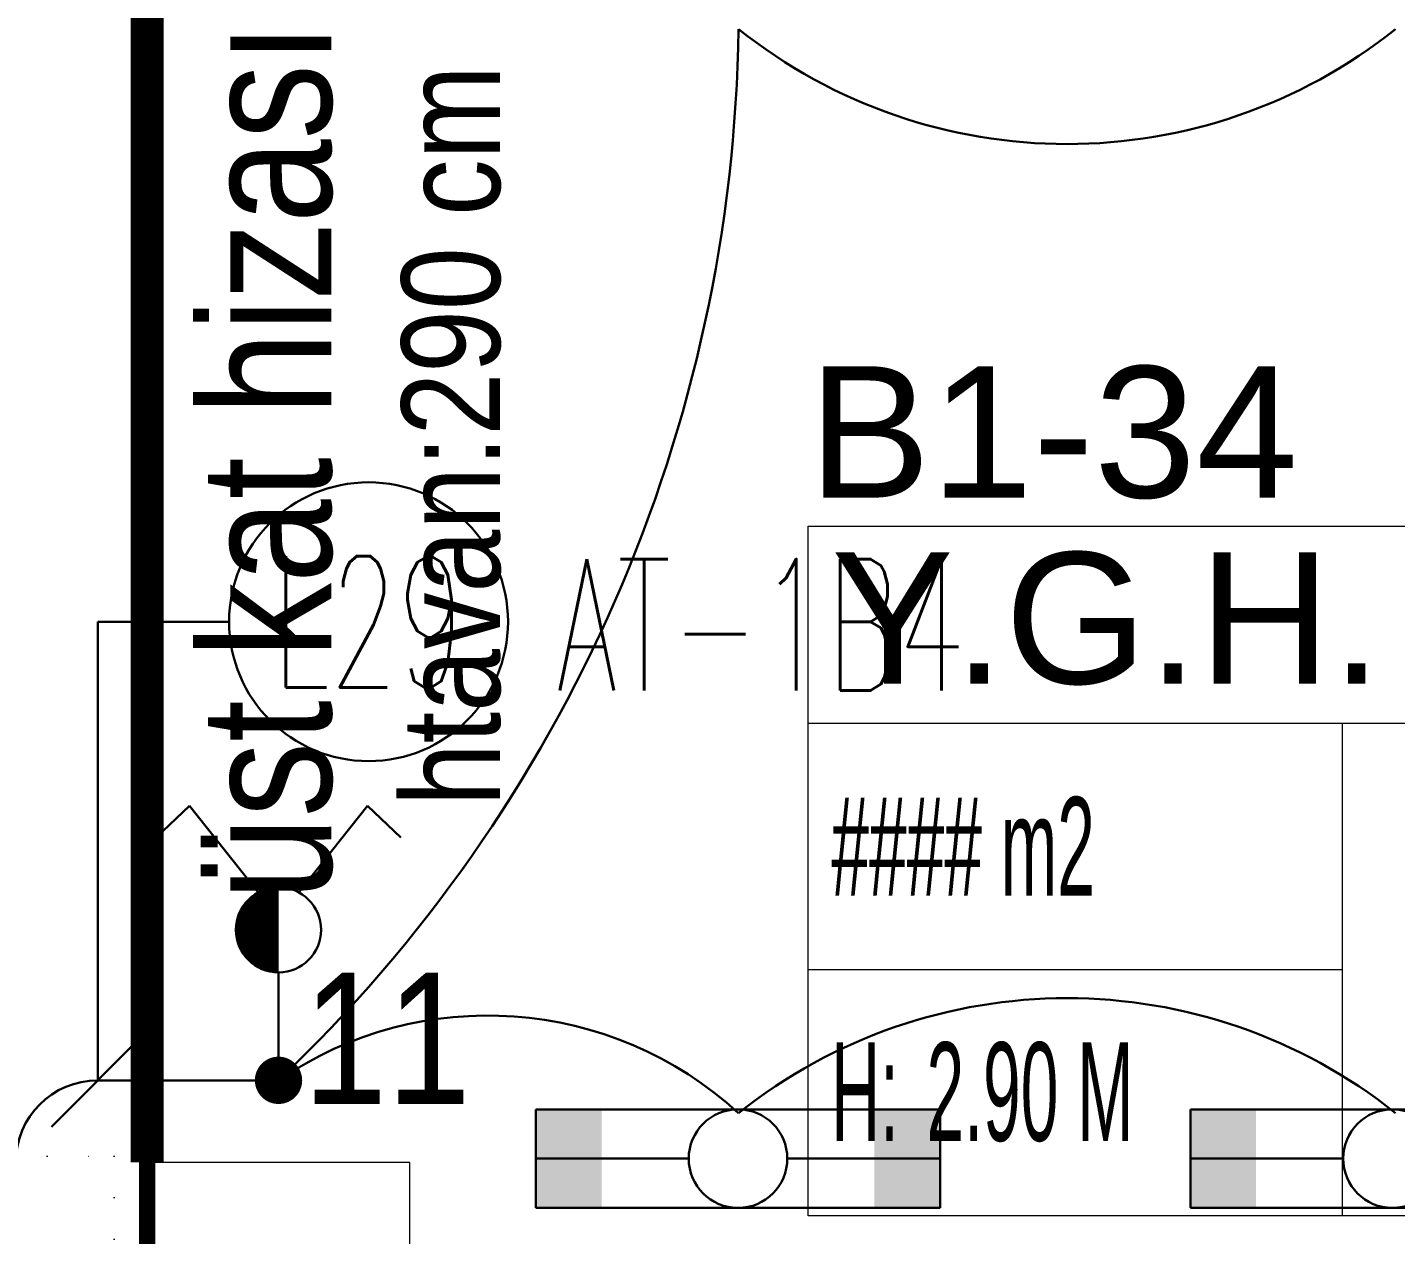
# Model space of a CAD drawing. Header units: metres. Extents: x -13316 to 152404, y -3899 to 30226.
# Drawn here: x 62343.6 to 62760, y 3578 to 3945.5 of the extents above; entities that cross this region are included whole.
import ezdxf
from ezdxf.enums import TextEntityAlignment as Align

# ---------------------------------------------------------------- set-up
doc = ezdxf.new("R2010")
doc.units = ezdxf.units.M
doc.header["$LTSCALE"] = 100
doc.header["$MEASUREMENT"] = 0
doc.linetypes.add('DOT2', pattern=[0.125, 0, -0.125])
doc.linetypes.add('HIDDEN', pattern=[0.375, 0.25, -0.125])
doc.layers.get('0').update_dxf_attribs({"color": 9, "lineweight": 9})
for name, color, linetype, lineweight in [('01', 9, 'Continuous', 9), ('06D', 9, 'Continuous', 9), ('10', 9, 'Continuous', 9), ('20', 9, 'DOT2', 9), ('21', 9, 'Continuous', 9), ('21_mahal200', 9, 'Continuous', 9), ('E-2x36 W SIVAÜSTÜ FLUORESAN ARMATÜR (ETANŞ)', 7, 'Continuous', 30), ('E-KABLO', 7, 'Continuous', 30), ('E-KOMÜTATÖR ANAHTAR (ETANŞ)', 7, 'Continuous', 30), ('E-LINYE', 7, 'Continuous', 30)]:
    doc.layers.add(name, color=color, linetype=linetype, lineweight=lineweight)
doc.styles.add('Arial', font='arial.ttf', dxfattribs={"height": 2.5})
doc.styles.add('E-YAZI', font='txttw.shx')
doc.styles.add('MuuM_TEXT-STANDART', font='ARIALN.TTF')

# ---------------------------------------------------------------- blocks, each defined once
blk = doc.blocks.new('100_KOMÜTATÖR ANAHTAR (ETANŞ)')
at = {"layer": 'E-KOMÜTATÖR ANAHTAR (ETANŞ)', "color": 4}
for p, q in [((-1.695, 5.222), (-2.326, 4.622)), ((-0.372, 3.563), (-1.695, 5.222)), ((0.372, 3.563), (1.695, 5.222)), ((1.695, 5.222), (2.326, 4.622)), ((0, 2.053), (0, 0))]:
    blk.add_line(p, q, dxfattribs=at)
at = {"layer": 'E-KOMÜTATÖR ANAHTAR (ETANŞ)', "color": 4, "const_width": 0.81}
blk.add_lwpolyline([(0, 3.268, 0.414214), (-0.405, 2.863, 0.414214), (0, 2.458, 0.414214)], format="xyb", dxfattribs=at)
at = {"layer": 'E-KOMÜTATÖR ANAHTAR (ETANŞ)', "color": 4}
blk.add_circle((0, 2.863), 0.81, dxfattribs=at)
blk = doc.blocks.new('100_2x36 W SIVAÜSTÜ FLUORESAN ARMATÜR (ETANŞ)')
at = {"layer": 'E-2x36 W SIVAÜSTÜ FLUORESAN ARMATÜR (ETANŞ)', "color": 4}
for p, q in [((-6.15, 1.5), (6.15, 1.5)), ((-6.15, 1.5), (-6.15, -1.5)), ((6.15, 1.5), (6.15, -1.5)), ((-1.5, 0), (-6.15, 0)), ((1.5, 0), (6.15, 0)), ((-6.15, -1.5), (6.15, -1.5))]:
    blk.add_line(p, q, dxfattribs=at)
blk.add_circle((0, 0), 1.5, dxfattribs=at)
for points in [[(-4.15, 1.5), (-4.15, -1.5), (-6.15, 1.5), (-6.15, -1.5)], [(4.15, 1.5), (4.15, -1.5), (6.15, 1.5), (6.15, -1.5)]]:
    blk.add_solid(points, dxfattribs=at)
blk = doc.blocks.new('p-kolon_80x80')
blk.add_lwpolyline([(-40, -40), (40, -40), (40, 40), (-40, 40)], close=True)
blk = doc.blocks.new('1.bod.mimari.elk')
at = {"layer": '01'}
blk.add_blockref('p-kolon_80x80', (6100, -5390), dxfattribs=at)
blk = doc.blocks.new('p-işyeri')
at = {"color": 0, "const_width": 2}
blk.add_lwpolyline([(200, 0), (200, 700), (-200, 700), (-200, 0)], close=True, dxfattribs=at)
blk = doc.blocks.new('K-SE-01')
at = {"layer": '20'}
blk.add_lwpolyline([(-108.67, 2.69), (-108.67, 82.69), (-708.67, 82.69), (-708.67, 2.69)], dxfattribs=at)
blk = doc.blocks.new('0_roomno2')
blk.add_lwpolyline([(19.375, -10.5), (0, -10.5), (0, 0), (19.375, 0)], close=True)
for points in [[(0, -3), (19.375, -3)], [(8.125, -3), (8.125, -10.5)], [(11.875, -3), (11.875, -10.5)], [(15.625, -3), (15.625, -10.5)], [(0, -6.75), (8.125, -6.75)]]:
    blk.add_lwpolyline(points)
at = {"style": 'MuuM_TEXT-STANDART', "width": 0.6}
blk.add_text('H:', height=1.5, dxfattribs=at).set_placement((0.35, -8.608), align=Align.MIDDLE_LEFT)
at = {"style": 'Arial'}
blk.add_attdef('ODANO', (0, 1.17), '', height=2, dxfattribs=at)
blk.add_attdef('MEKANADI', text='', height=2, dxfattribs=at).set_placement((0.35, -3), align=Align.BOTTOM_LEFT)
at = {"style": 'MuuM_TEXT-STANDART', "width": 0.6}
for tag, p in [('YER01', (10, -4.5)), ('TAVAN01', (13.75, -4.5)), ('DUVAR01', (17.5, -4.5)), ('YER02', (10, -6.75)), ('TAVAN02', (13.75, -6.75)), ('DUVAR02', (17.5, -6.75)), ('YER03', (10, -9)), ('TAVAN03', (13.75, -9)), ('DUVAR03', (17.5, -9))]:
    blk.add_attdef(tag, text='', height=1.5, dxfattribs=at).set_placement(p, align=Align.MIDDLE_CENTER)
for tag, p in [('M2', (0.35, -4.875)), ('TEMIZTAVANYUKSEKLIGI', (1.8, -8.608))]:
    blk.add_attdef(tag, text='', height=1.5, dxfattribs=at).set_placement(p, align=Align.MIDDLE_LEFT)
blk = doc.blocks.new('1.bod.mimari1.elk')
at = {"layer": '20', "linetype": 'DOT2', "ltscale": 2, "const_width": 10}
blk.add_lwpolyline([(6060, -5350), (6060, -4550), (6740, -4550)], dxfattribs=at)
at = {"layer": '20', "ltscale": 2, "const_width": 5}
blk.add_lwpolyline([(6820, -6550), (6060, -6550), (6060, -4550), (6820, -4550)], close=True, dxfattribs=at)
at = {"layer": '06D', "color": 89, "linetype": 'HIDDEN', "true_color": 0x2e4d23, "rotation": 90}
blk.add_blockref('p-işyeri', (6760, -5190), dxfattribs=at)
at = {"layer": '10', "xscale": -1}
blk.add_blockref('K-SE-01', (5341.33, -5430.79), dxfattribs=at)
at = {"layer": '21_mahal200'}
ref = blk.add_blockref('0_roomno2', (6261.23, -5156.28), dxfattribs=dict(at, xscale=20, yscale=20, zscale=20))
ref.add_attrib('ODANO', 'B1-34', (6261.23, -5147.63), dxfattribs={"layer": '0', "height": 40, "style": 'Arial'})
ref.add_attrib('MEKANADI', 'Y.G.H.', dxfattribs={"layer": '0', "height": 40, "style": 'Arial'}).set_placement((6268.23, -5216.28), align=Align.BOTTOM_LEFT)
ref.add_attrib('M2', '#### m2', dxfattribs={"layer": '0', "height": 30, "style": 'MuuM_TEXT-STANDART', "width": 0.6}).set_placement((6268.23, -5253.78), align=Align.MIDDLE_LEFT)
ref.add_attrib('TEMIZTAVANYUKSEKLIGI', '2.90 M', dxfattribs={"layer": '0', "height": 30, "style": 'MuuM_TEXT-STANDART', "width": 0.6}).set_placement((6297.23, -5328.43), align=Align.MIDDLE_LEFT)
ref.add_attrib('YER01', 'Y02', dxfattribs={"layer": '0', "height": 30, "style": 'MuuM_TEXT-STANDART', "width": 0.6}).set_placement((6461.23, -5246.28), align=Align.MIDDLE_CENTER)
ref.add_attrib('TAVAN01', 'T09', dxfattribs={"layer": '0', "height": 30, "style": 'MuuM_TEXT-STANDART', "width": 0.6}).set_placement((6536.23, -5246.28), align=Align.MIDDLE_CENTER)
ref.add_attrib('DUVAR01', 'D07', dxfattribs={"layer": '0', "height": 30, "style": 'MuuM_TEXT-STANDART', "width": 0.6}).set_placement((6611.23, -5246.28), align=Align.MIDDLE_CENTER)
at = {"layer": '21', "style": 'MuuM_TEXT-STANDART'}
for s, height, p in [('üst kat hizası', 40, (6116.1, -5270.4)), ('htavan:290 cm', 30, (6167.41, -5241.5))]:
    blk.add_text(s, height=height, rotation=90, dxfattribs=at).set_placement(p)
blk.add_text('11', height=40, dxfattribs=at).set_placement((6107.52, -5344.2), align=Align.BOTTOM_LEFT)

msp = doc.modelspace()

# ---------------------------------------------------------------- linework, layer by layer
at = {"layer": 'E-KABLO', "color": 6}
msp.add_line((62420, 3625), (62365, 3625), dxfattribs=at)
at = {"layer": 'E-KABLO', "color": 4, "linetype": 'Continuous', "const_width": 7.2}
msp.add_lwpolyline([(62423.6, 3625, 1), (62416.4, 3625, 1)], format="xyb", close=True, dxfattribs=at)
at = {"layer": 'E-KABLO', "color": 6}
for centre, radius, start, end in [((62110.46, 3951.05), 449.58, 313.5119, 359.2293), ((62660, 4070.36), 160.36, 231.4199, 308.5801), ((62660, 3489.64), 160.36, 51.4199, 128.5801), ((62483.71, 3531.97), 112.76, 47.4235, 124.4053), ((62365, 3600), 25, 90, 180)]:
    msp.add_arc(centre, radius, start, end, dxfattribs=at)
at = {"layer": 'E-LINYE', "color": 7, "linetype": 'Continuous'}
for p, q in [((62365, 3625), (62365, 3764.6)), ((62404.97, 3764.6), (62365, 3764.6)), ((62379.14, 3639.14), (62350.86, 3610.86))]:
    msp.add_line(p, q, dxfattribs=at)
msp.add_circle((62447.41, 3764.6), 42.44, dxfattribs=at)

# ---------------------------------------------------------------- block references
at = {"layer": '06D'}
for name in ['1.bod.mimari.elk', '1.bod.mimari1.elk']:
    msp.add_blockref(name, (56320, 8950), dxfattribs=at)
at = {"layer": 'E-2x36 W SIVAÜSTÜ FLUORESAN ARMATÜR (ETANŞ)', "xscale": 10, "yscale": 10, "zscale": 10, "rotation": 180}
for p in [(62559.85, 3601.17), (62759.03, 3601.17)]:
    msp.add_blockref('100_2x36 W SIVAÜSTÜ FLUORESAN ARMATÜR (ETANŞ)', p, dxfattribs=at)
at = {"layer": 'E-KOMÜTATÖR ANAHTAR (ETANŞ)', "xscale": 16, "yscale": 16, "zscale": 16}
msp.add_blockref('100_KOMÜTATÖR ANAHTAR (ETANŞ)', (62420, 3625), dxfattribs=at)

# ---------------------------------------------------------------- texts
at = {"layer": 'E-LINYE', "color": 3, "linetype": 'Continuous', "style": 'E-YAZI', "width": 0.6}
for s, p in [('L29', (62447.41, 3764.6)), ('AT-1B4', (62566.77, 3763.66))]:
    msp.add_text(s, height=40, dxfattribs=at).set_placement(p, align=Align.MIDDLE_CENTER)

doc.saveas('drawing.dxf')
